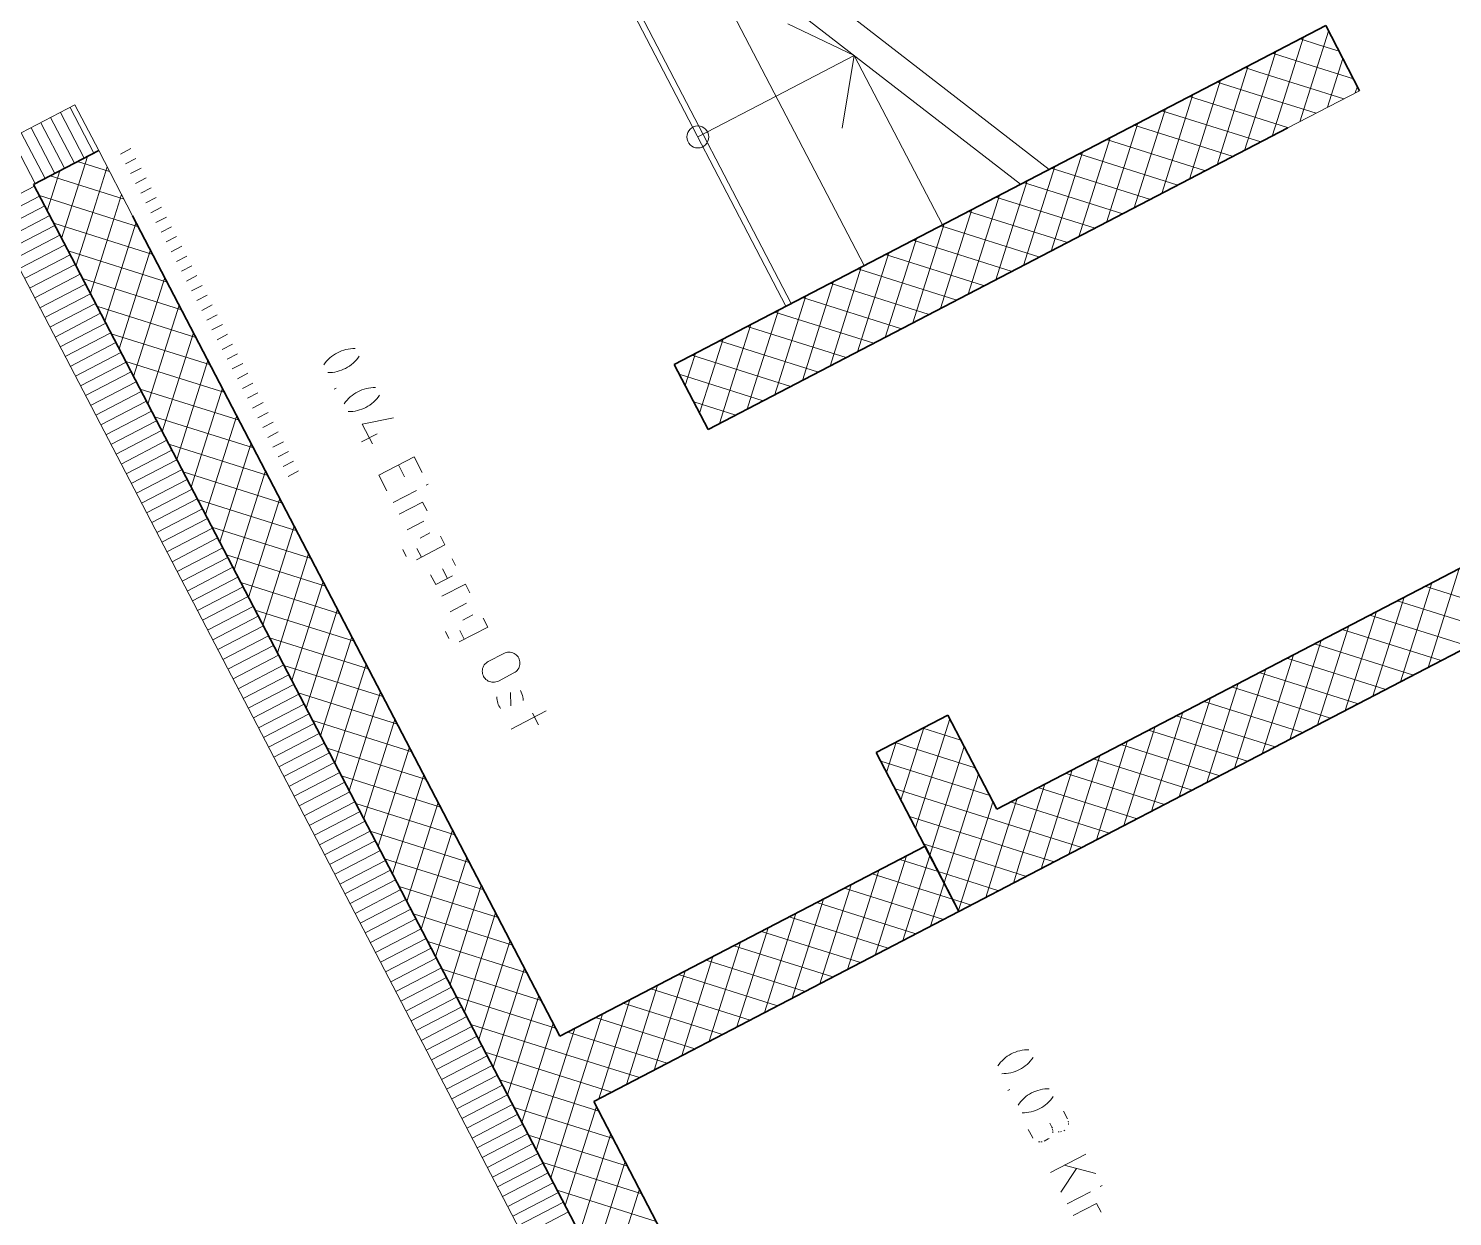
# Model space of a CAD drawing. Header units: metres. Extents: x 2740299.3 to 2740354.3, y 1267793.1 to 1267844.4.
# Drawn here: x 2740325.736 to 2740330.582, y 1267808.875 to 1267812.921 of the extents above; entities that cross this region are included whole.
import ezdxf

# ---------------------------------------------------------------- set-up
doc = ezdxf.new("R2010")
doc.units = ezdxf.units.M
doc.layers.add('grundriss', color=7, linetype='Continuous', true_color=0x000000)

msp = doc.modelspace()

# ---------------------------------------------------------------- linework, layer by layer
at = {"layer": 'grundriss', "color": 7, "linetype": 'Continuous', "lineweight": 13}
for p, q in [((2740328.0776, 1267813.3179), (2740329.2099, 1267812.4416)), ((2740327.9798, 1267813.267), (2740328.58, 1267812.1138)), ((2740327.9798, 1267813.267), (2740329.1122, 1267812.3908)), ((2740327.7137, 1267813.1285), (2740328.3138, 1267811.9753)), ((2740327.7315, 1267813.1378), (2740328.3316, 1267811.9846)), ((2740328.546, 1267812.8289), (2740328.3206, 1267812.9371)), ((2740328.2799, 1267812.6904), (2740328.546, 1267812.8289)), ((2740328.5053, 1267812.5823), (2740328.546, 1267812.8289)), ((2740328.8461, 1267812.2523), (2740328.546, 1267812.8289)), ((2740328.0138, 1267812.5519), (2740328.2799, 1267812.6904)), ((2740330.2663, 1267812.7095), (2740330.0223, 1267812.5826)), ((2740325.8938, 1267812.6608), (2740325.9746, 1267812.5055)), ((2740326.09, 1267812.2838), (2740325.9746, 1267812.5055)), ((2740328.3316, 1267811.9846), (2740329.1122, 1267812.3908)), ((2740328.8461, 1267812.2523), (2740329.1122, 1267812.3908)), ((2740328.3138, 1267811.9753), (2740328.8461, 1267812.2523))]:
    msp.add_line(p, q, dxfattribs=at)
at = {"layer": 'grundriss', "color": 7, "linetype": 'Continuous', "lineweight": 35}
for p, q in [((2740330.1509, 1267812.9313), (2740329.9069, 1267812.8044)), ((2740330.2663, 1267812.7095), (2740330.1509, 1267812.9313)), ((2740329.9069, 1267812.8044), (2740328.1771, 1267811.9042)), ((2740328.2925, 1267811.6824), (2740330.0223, 1267812.5826)), ((2740325.9746, 1267812.5055), (2740325.7528, 1267812.3901)), ((2740325.7528, 1267812.3901), (2740325.8682, 1267812.1684)), ((2740327.5442, 1267809.4893), (2740326.09, 1267812.2838)), ((2740325.8682, 1267812.1684), (2740329.5127, 1267805.1648)), ((2740327.9332, 1267811.7773), (2740328.1771, 1267811.9042)), ((2740327.9332, 1267811.7773), (2740328.0486, 1267811.5555)), ((2740328.2925, 1267811.6824), (2740328.0486, 1267811.5555)), ((2740330.7609, 1267811.1633), (2740329.0311, 1267810.2631)), ((2740329.1465, 1267810.0413), (2740330.8763, 1267810.9415)), ((2740328.621, 1267810.4555), (2740328.8649, 1267810.5825)), ((2740329.0311, 1267810.2631), (2740328.8649, 1267810.5825)), ((2740328.621, 1267810.4555), (2740328.9026, 1267809.9144)), ((2740328.7872, 1267810.1362), (2740327.5442, 1267809.4893)), ((2740328.9026, 1267809.9144), (2740328.7872, 1267810.1362)), ((2740328.9026, 1267809.9144), (2740329.1465, 1267810.0413)), ((2740327.6596, 1267809.2676), (2740328.9026, 1267809.9144)), ((2740329.7345, 1267805.2802), (2740327.6596, 1267809.2676))]:
    msp.add_line(p, q, dxfattribs=at)
at = {"layer": 'grundriss', "color": 18, "linetype": 'Continuous', "lineweight": 0, "true_color": 0x000000}
for p, q in [((2740329.9946, 1267812.6358), (2740330.0755, 1267812.8921)), ((2740330.0632, 1267812.6038), (2740330.1606, 1267812.9126)), ((2740330.0636, 1267812.8859), (2740330.1268, 1267812.8659)), ((2740329.9457, 1267812.7299), (2740329.9814, 1267812.8431)), ((2740329.9695, 1267812.8369), (2740330.1008, 1267812.7955)), ((2740330.1268, 1267812.8659), (2740330.1963, 1267812.844)), ((2740329.7809, 1267812.457), (2740329.8873, 1267812.7941)), ((2740329.8754, 1267812.7879), (2740329.9233, 1267812.7728)), ((2740329.9233, 1267812.7728), (2740330.0748, 1267812.725)), ((2740330.1008, 1267812.7955), (2740330.2453, 1267812.7499)), ((2740330.1573, 1267812.6528), (2740330.2096, 1267812.8185)), ((2740329.6868, 1267812.408), (2740329.7932, 1267812.7452)), ((2740329.7813, 1267812.739), (2740329.9723, 1267812.6787)), ((2740329.875, 1267812.5059), (2740329.9457, 1267812.7299)), ((2740330.0748, 1267812.725), (2740330.2126, 1267812.6816)), ((2740330.2514, 1267812.7018), (2740330.2585, 1267812.7245)), ((2740329.5927, 1267812.359), (2740329.6991, 1267812.6962)), ((2740329.6872, 1267812.69), (2740330.0213, 1267812.5846)), ((2740329.9723, 1267812.6787), (2740330.0489, 1267812.6546)), ((2740325.8442, 1267812.6349), (2740325.925, 1267812.4797)), ((2740325.8774, 1267812.6522), (2740325.9582, 1267812.497)), ((2740329.4987, 1267812.3101), (2740329.605, 1267812.6472)), ((2740329.5931, 1267812.6411), (2740329.9303, 1267812.5347)), ((2740329.9691, 1267812.5549), (2740329.9946, 1267812.6358)), ((2740330.0489, 1267812.6546), (2740330.1185, 1267812.6326)), ((2740325.7444, 1267812.583), (2740325.8252, 1267812.4278)), ((2740325.7776, 1267812.6003), (2740325.8584, 1267812.4451)), ((2740325.8109, 1267812.6176), (2740325.8917, 1267812.4624)), ((2740329.4046, 1267812.2611), (2740329.5109, 1267812.5983)), ((2740329.499, 1267812.5921), (2740329.8362, 1267812.4857)), ((2740325.6778, 1267812.5484), (2740325.7586, 1267812.3931)), ((2740325.7111, 1267812.5657), (2740325.7919, 1267812.4105)), ((2740329.3105, 1267812.2121), (2740329.4168, 1267812.5493)), ((2740329.405, 1267812.5431), (2740329.7421, 1267812.4368)), ((2740325.8924, 1267812.3461), (2740325.9365, 1267812.4857)), ((2740329.2164, 1267812.1632), (2740329.3228, 1267812.5004)), ((2740329.3109, 1267812.4942), (2740329.648, 1267812.3878)), ((2740325.8209, 1267812.3687), (2740325.8424, 1267812.4367)), ((2740325.9029, 1267812.4682), (2740326.0119, 1267812.4339)), ((2740325.9639, 1267812.3235), (2740326.0037, 1267812.4496)), ((2740329.1223, 1267812.1142), (2740329.2287, 1267812.4514)), ((2740329.2168, 1267812.4452), (2740329.554, 1267812.3388)), ((2740325.8089, 1267812.4193), (2740326.0609, 1267812.3398)), ((2740329.0282, 1267812.0653), (2740329.1346, 1267812.4024)), ((2740329.1227, 1267812.3963), (2740329.4599, 1267812.2899)), ((2740325.6009, 1267812.303), (2740325.7561, 1267812.3838)), ((2740325.6182, 1267812.2697), (2740325.7735, 1267812.3505)), ((2740325.7726, 1267812.3521), (2740326.0519, 1267812.264)), ((2740325.7994, 1267812.3006), (2740325.8209, 1267812.3687)), ((2740325.8484, 1267812.2065), (2740325.8924, 1267812.3461)), ((2740326.0355, 1267812.301), (2740326.0527, 1267812.3555)), ((2740328.9341, 1267812.0163), (2740329.0405, 1267812.3535)), ((2740329.0286, 1267812.3473), (2740329.3658, 1267812.2409)), ((2740325.6355, 1267812.2364), (2740325.7908, 1267812.3172)), ((2740325.9242, 1267812.1975), (2740325.9639, 1267812.3235)), ((2740326.0183, 1267812.2464), (2740326.0355, 1267812.301)), ((2740328.84, 1267811.9673), (2740328.9464, 1267812.3045)), ((2740328.9345, 1267812.2983), (2740329.2717, 1267812.192)), ((2740325.6528, 1267812.2032), (2740325.8081, 1267812.284)), ((2740325.6702, 1267812.1699), (2740325.8254, 1267812.2507)), ((2740325.8216, 1267812.258), (2740325.9579, 1267812.215)), ((2740325.9463, 1267812.0183), (2740326.0183, 1267812.2464)), ((2740325.9953, 1267811.9242), (2740326.1016, 1267812.2614)), ((2740326.0519, 1267812.264), (2740326.1098, 1267812.2457)), ((2740328.7459, 1267811.9184), (2740328.8523, 1267812.2556)), ((2740328.8404, 1267812.2494), (2740329.1776, 1267812.143)), ((2740325.6875, 1267812.1366), (2740325.8427, 1267812.2174)), ((2740325.8973, 1267812.1124), (2740325.9242, 1267812.1975)), ((2740325.9579, 1267812.215), (2740326.1588, 1267812.1516)), ((2740328.6519, 1267811.8694), (2740328.7582, 1267812.2066)), ((2740328.7463, 1267812.2004), (2740329.0835, 1267812.094)), ((2740325.7048, 1267812.1034), (2740325.86, 1267812.1842)), ((2740325.7221, 1267812.0701), (2740325.8773, 1267812.1509)), ((2740325.8706, 1267812.1639), (2740326.2077, 1267812.0575)), ((2740326.0442, 1267811.8301), (2740326.1506, 1267812.1673)), ((2740328.5578, 1267811.8205), (2740328.6641, 1267812.1576)), ((2740328.6522, 1267812.1514), (2740328.9894, 1267812.0451)), ((2740325.7394, 1267812.0368), (2740325.8946, 1267812.1176)), ((2740328.4637, 1267811.7715), (2740328.57, 1267812.1087)), ((2740328.5582, 1267812.1025), (2740328.8953, 1267811.9961)), ((2740325.7567, 1267812.0036), (2740325.9119, 1267812.0844)), ((2740325.774, 1267811.9703), (2740325.9293, 1267812.0511)), ((2740325.9195, 1267812.0698), (2740326.2567, 1267811.9634)), ((2740326.0932, 1267811.7361), (2740326.1996, 1267812.0732)), ((2740328.3696, 1267811.7225), (2740328.4759, 1267812.0597)), ((2740328.4641, 1267812.0535), (2740328.8012, 1267811.9472)), ((2740325.7913, 1267811.937), (2740325.9466, 1267812.0178)), ((2740328.2837, 1267811.6995), (2740328.3819, 1267812.0107)), ((2740328.37, 1267812.0046), (2740328.7072, 1267811.8982)), ((2740325.8086, 1267811.9038), (2740325.9639, 1267811.9846)), ((2740325.8259, 1267811.8705), (2740325.9812, 1267811.9513)), ((2740325.9685, 1267811.9757), (2740326.3057, 1267811.8693)), ((2740326.1422, 1267811.642), (2740326.2485, 1267811.9791)), ((2740328.2347, 1267811.7936), (2740328.2878, 1267811.9618)), ((2740328.2759, 1267811.9556), (2740328.6131, 1267811.8492)), ((2740325.8433, 1267811.8373), (2740325.9985, 1267811.918)), ((2740328.1818, 1267811.9066), (2740328.519, 1267811.8003)), ((2740328.1857, 1267811.8877), (2740328.1937, 1267811.9128)), ((2740325.8606, 1267811.804), (2740326.0158, 1267811.8848)), ((2740325.8779, 1267811.7707), (2740326.0331, 1267811.8515)), ((2740326.0174, 1267811.8816), (2740326.3546, 1267811.7753)), ((2740326.1911, 1267811.5479), (2740326.2975, 1267811.8851)), ((2740328.0616, 1267811.7434), (2740328.0996, 1267811.8639)), ((2740328.0877, 1267811.8577), (2740328.2237, 1267811.8148)), ((2740328.1342, 1267811.7242), (2740328.1857, 1267811.8877)), ((2740325.8952, 1267811.7375), (2740326.0504, 1267811.8182)), ((2740327.989, 1267811.7625), (2740328.0055, 1267811.8149)), ((2740327.9936, 1267811.8087), (2740328.2726, 1267811.7207)), ((2740328.2237, 1267811.8148), (2740328.4249, 1267811.7513)), ((2740325.9125, 1267811.7042), (2740326.0677, 1267811.785)), ((2740326.0664, 1267811.7875), (2740326.4036, 1267811.6812)), ((2740326.2401, 1267811.4538), (2740326.3464, 1267811.791)), ((2740327.9708, 1267811.7049), (2740327.989, 1267811.7625)), ((2740328.2068, 1267811.7051), (2740328.2347, 1267811.7936)), ((2740325.9298, 1267811.6709), (2740326.0851, 1267811.7517)), ((2740325.9471, 1267811.6377), (2740326.1024, 1267811.7184)), ((2740327.9507, 1267811.7436), (2740328.2367, 1267811.6534)), ((2740328.0198, 1267811.6109), (2740328.0616, 1267811.7434)), ((2740328.0873, 1267811.5756), (2740328.1342, 1267811.7242)), ((2740328.2726, 1267811.7207), (2740328.3308, 1267811.7023)), ((2740325.9644, 1267811.6044), (2740326.1197, 1267811.6852)), ((2740326.1154, 1267811.6934), (2740326.4525, 1267811.5871)), ((2740326.289, 1267811.3597), (2740326.3954, 1267811.6969)), ((2740328.1814, 1267811.6246), (2740328.2068, 1267811.7051)), ((2740328.2755, 1267811.6736), (2740328.2794, 1267811.6859)), ((2740328.2794, 1267811.6859), (2740328.2837, 1267811.6995)), ((2740325.9817, 1267811.5711), (2740326.137, 1267811.6519)), ((2740325.9991, 1267811.5379), (2740326.1543, 1267811.6186)), ((2740327.9997, 1267811.6495), (2740328.1426, 1267811.6044)), ((2740326.0164, 1267811.5046), (2740326.1716, 1267811.5854)), ((2740326.1643, 1267811.5993), (2740326.5015, 1267811.493)), ((2740326.338, 1267811.2656), (2740326.4444, 1267811.6028)), ((2740326.0337, 1267811.4713), (2740326.1889, 1267811.5521)), ((2740326.051, 1267811.4381), (2740326.2062, 1267811.5188)), ((2740326.0683, 1267811.4048), (2740326.2235, 1267811.4856)), ((2740326.2133, 1267811.5053), (2740326.5505, 1267811.3989)), ((2740326.387, 1267811.1715), (2740326.4933, 1267811.5087)), ((2740326.0856, 1267811.3715), (2740326.2408, 1267811.4523)), ((2740326.1029, 1267811.3383), (2740326.2582, 1267811.4191)), ((2740326.1202, 1267811.305), (2740326.2755, 1267811.3858)), ((2740326.2623, 1267811.4112), (2740326.5994, 1267811.3048)), ((2740326.4359, 1267811.0774), (2740326.5423, 1267811.4146)), ((2740326.1375, 1267811.2717), (2740326.2928, 1267811.3525)), ((2740326.1549, 1267811.2385), (2740326.3101, 1267811.3193)), ((2740326.4849, 1267810.9833), (2740326.5913, 1267811.3205)), ((2740326.1722, 1267811.2052), (2740326.3274, 1267811.286)), ((2740326.3112, 1267811.3171), (2740326.6484, 1267811.2107)), ((2740326.1895, 1267811.1719), (2740326.3447, 1267811.2527)), ((2740326.3602, 1267811.223), (2740326.6974, 1267811.1166)), ((2740326.5338, 1267810.8893), (2740326.6402, 1267811.2264)), ((2740326.2068, 1267811.1387), (2740326.362, 1267811.2195)), ((2740326.2241, 1267811.1054), (2740326.3793, 1267811.1862)), ((2740326.2414, 1267811.0721), (2740326.3966, 1267811.1529)), ((2740326.4091, 1267811.1289), (2740326.7463, 1267811.0225)), ((2740326.5828, 1267810.7952), (2740326.6892, 1267811.1323)), ((2740326.2587, 1267811.0389), (2740326.414, 1267811.1197)), ((2740326.276, 1267811.0056), (2740326.4313, 1267811.0864)), ((2740330.4992, 1267810.7453), (2740330.6056, 1267811.0824)), ((2740326.2933, 1267810.9723), (2740326.4486, 1267811.0531)), ((2740326.4581, 1267811.0348), (2740326.7953, 1267810.9284)), ((2740326.6318, 1267810.7011), (2740326.7381, 1267811.0383)), ((2740330.4051, 1267810.6963), (2740330.5115, 1267811.0335)), ((2740326.3106, 1267810.9391), (2740326.4659, 1267811.0199)), ((2740326.328, 1267810.9058), (2740326.4832, 1267810.9866)), ((2740330.3111, 1267810.6473), (2740330.4174, 1267810.9845)), ((2740330.4887, 1267811.0216), (2740330.8259, 1267810.9152)), ((2740326.3453, 1267810.8726), (2740326.5005, 1267810.9533)), ((2740326.5071, 1267810.9407), (2740326.8442, 1267810.8344)), ((2740326.6807, 1267810.607), (2740326.7871, 1267810.9442)), ((2740330.217, 1267810.5984), (2740330.3233, 1267810.9355)), ((2740330.3946, 1267810.9726), (2740330.7318, 1267810.8663)), ((2740326.3626, 1267810.8393), (2740326.5178, 1267810.9201)), ((2740326.3799, 1267810.806), (2740326.5351, 1267810.8868)), ((2740330.1229, 1267810.5494), (2740330.2292, 1267810.8866)), ((2740330.3005, 1267810.9237), (2740330.6377, 1267810.8173)), ((2740326.3972, 1267810.7728), (2740326.5524, 1267810.8535)), ((2740326.556, 1267810.8466), (2740326.8932, 1267810.7403)), ((2740326.7297, 1267810.5129), (2740326.8361, 1267810.8501)), ((2740330.0288, 1267810.5004), (2740330.1352, 1267810.8376)), ((2740330.2064, 1267810.8747), (2740330.5436, 1267810.7684)), ((2740326.4145, 1267810.7395), (2740326.5697, 1267810.8203)), ((2740326.4318, 1267810.7062), (2740326.5871, 1267810.787)), ((2740329.9347, 1267810.4515), (2740330.0411, 1267810.7887)), ((2740330.1124, 1267810.8258), (2740330.4495, 1267810.7194)), ((2740326.4491, 1267810.673), (2740326.6044, 1267810.7537)), ((2740326.605, 1267810.7525), (2740326.9422, 1267810.6462)), ((2740326.7787, 1267810.4188), (2740326.885, 1267810.756)), ((2740329.8406, 1267810.4025), (2740329.947, 1267810.7397)), ((2740330.0183, 1267810.7768), (2740330.3554, 1267810.6704)), ((2740326.4664, 1267810.6397), (2740326.6217, 1267810.7205)), ((2740329.7465, 1267810.3536), (2740329.8529, 1267810.6907)), ((2740329.9242, 1267810.7278), (2740330.2613, 1267810.6215)), ((2740326.4838, 1267810.6064), (2740326.639, 1267810.6872)), ((2740326.5011, 1267810.5732), (2740326.6563, 1267810.6539)), ((2740326.654, 1267810.6585), (2740326.9911, 1267810.5521)), ((2740326.8276, 1267810.3247), (2740326.934, 1267810.6619)), ((2740329.6524, 1267810.3046), (2740329.7588, 1267810.6418)), ((2740329.8301, 1267810.6789), (2740330.1673, 1267810.5725)), ((2740326.5184, 1267810.5399), (2740326.6736, 1267810.6207)), ((2740329.5583, 1267810.2556), (2740329.6647, 1267810.5928)), ((2740329.736, 1267810.6299), (2740330.0732, 1267810.5235)), ((2740326.5357, 1267810.5066), (2740326.6909, 1267810.5874)), ((2740326.553, 1267810.4734), (2740326.7082, 1267810.5541)), ((2740326.7029, 1267810.5644), (2740327.0401, 1267810.458)), ((2740326.8766, 1267810.2306), (2740326.9829, 1267810.5678)), ((2740328.7542, 1267810.1995), (2740328.8712, 1267810.5704)), ((2740329.4643, 1267810.2067), (2740329.5706, 1267810.5439)), ((2740329.6419, 1267810.5809), (2740329.9791, 1267810.4746)), ((2740326.5703, 1267810.4401), (2740326.7255, 1267810.5209)), ((2740328.7052, 1267810.2936), (2740328.7829, 1267810.5398)), ((2740328.78, 1267810.5383), (2740328.9091, 1267810.4975)), ((2740329.3702, 1267810.1577), (2740329.4765, 1267810.4949)), ((2740329.5478, 1267810.532), (2740329.885, 1267810.4256)), ((2740326.5876, 1267810.4068), (2740326.7429, 1267810.4876)), ((2740326.6049, 1267810.3736), (2740326.7602, 1267810.4544)), ((2740326.7519, 1267810.4703), (2740327.089, 1267810.3639)), ((2740326.9255, 1267810.1365), (2740327.0319, 1267810.4737)), ((2740328.6563, 1267810.3877), (2740328.6888, 1267810.4908)), ((2740328.6859, 1267810.4893), (2740328.9581, 1267810.4034)), ((2740328.8179, 1267810.1522), (2740328.9202, 1267810.4763)), ((2740329.2761, 1267810.1088), (2740329.3824, 1267810.4459)), ((2740329.4537, 1267810.483), (2740329.7909, 1267810.3767)), ((2740326.6222, 1267810.3403), (2740326.7775, 1267810.4211)), ((2740328.6362, 1267810.4264), (2740329.0071, 1267810.3094)), ((2740329.3596, 1267810.4341), (2740329.6968, 1267810.3277)), ((2740326.6395, 1267810.307), (2740326.7948, 1267810.3878)), ((2740326.6569, 1267810.2738), (2740326.8121, 1267810.3546)), ((2740326.8008, 1267810.3762), (2740327.138, 1267810.2698)), ((2740326.9745, 1267810.0425), (2740327.0809, 1267810.3796)), ((2740328.912, 1267810.2011), (2740328.9691, 1267810.3822)), ((2740329.182, 1267810.0598), (2740329.2884, 1267810.397)), ((2740329.2656, 1267810.3851), (2740329.6027, 1267810.2787)), ((2740326.6742, 1267810.2405), (2740326.8294, 1267810.3213)), ((2740328.6851, 1267810.3323), (2740328.9833, 1267810.2382)), ((2740329.116, 1267810.1), (2740329.1943, 1267810.348)), ((2740329.1715, 1267810.3361), (2740329.5086, 1267810.2298)), ((2740326.6915, 1267810.2072), (2740326.8467, 1267810.288)), ((2740326.7088, 1267810.174), (2740326.864, 1267810.2548)), ((2740326.8498, 1267810.2821), (2740327.187, 1267810.1757)), ((2740327.0235, 1267809.9484), (2740327.1298, 1267810.2855)), ((2740329.0061, 1267810.2501), (2740329.0181, 1267810.2881)), ((2740329.0671, 1267810.1941), (2740329.1002, 1267810.299)), ((2740329.0774, 1267810.2872), (2740329.4145, 1267810.1808)), ((2740326.7261, 1267810.1407), (2740326.8813, 1267810.2215)), ((2740328.7341, 1267810.2382), (2740328.8892, 1267810.1893)), ((2740328.9011, 1267809.9172), (2740329.0061, 1267810.2501)), ((2740328.9833, 1267810.2382), (2740329.0179, 1267810.2273)), ((2740329.0179, 1267810.2273), (2740329.056, 1267810.2153)), ((2740329.056, 1267810.2153), (2740329.3205, 1267810.1318)), ((2740326.7434, 1267810.1074), (2740326.8986, 1267810.1882)), ((2740326.8988, 1267810.188), (2740327.2359, 1267810.0816)), ((2740327.0724, 1267809.8543), (2740327.1788, 1267810.1915)), ((2740328.8521, 1267810.0113), (2740328.912, 1267810.2011)), ((2740328.8892, 1267810.1893), (2740328.9919, 1267810.1568)), ((2740328.9919, 1267810.1568), (2740329.105, 1267810.1212)), ((2740328.9938, 1267809.9619), (2740329.0671, 1267810.1941)), ((2740326.7607, 1267810.0742), (2740326.916, 1267810.155)), ((2740326.778, 1267810.0409), (2740326.9333, 1267810.1217)), ((2740328.783, 1267810.1441), (2740328.7951, 1267810.1403)), ((2740328.7951, 1267810.1403), (2740328.966, 1267810.0864)), ((2740328.8032, 1267810.1054), (2740328.8179, 1267810.1522)), ((2740329.105, 1267810.1212), (2740329.2264, 1267810.0829)), ((2740326.7953, 1267810.0076), (2740326.9506, 1267810.0884)), ((2740326.9477, 1267810.0939), (2740327.2849, 1267809.9876)), ((2740327.1214, 1267809.7602), (2740327.2278, 1267810.0974)), ((2740328.6175, 1267809.766), (2740328.7238, 1267810.1032)), ((2740328.701, 1267810.0913), (2740328.832, 1267810.05)), ((2740328.7115, 1267809.815), (2740328.8032, 1267810.1054)), ((2740328.966, 1267810.0864), (2740329.1323, 1267810.0339)), ((2740329.0879, 1267810.0108), (2740329.116, 1267810.1)), ((2740326.8127, 1267809.9744), (2740326.9679, 1267810.0552)), ((2740326.83, 1267809.9411), (2740326.9852, 1267810.0219)), ((2740328.5234, 1267809.7171), (2740328.6297, 1267810.0542)), ((2740328.6069, 1267810.0424), (2740328.881, 1267809.9559)), ((2740328.8056, 1267809.8639), (2740328.8521, 1267810.0113)), ((2740328.832, 1267810.05), (2740328.94, 1267810.0159)), ((2740328.94, 1267810.0159), (2740329.0382, 1267809.985)), ((2740326.8473, 1267809.9079), (2740327.0025, 1267809.9886)), ((2740326.9967, 1267809.9998), (2740327.3339, 1267809.8935)), ((2740327.1704, 1267809.6661), (2740327.2767, 1267810.0033)), ((2740328.4293, 1267809.6681), (2740328.5356, 1267810.0053)), ((2740328.5128, 1267809.9934), (2740328.85, 1267809.887)), ((2740326.8646, 1267809.8746), (2740327.0198, 1267809.9554)), ((2740326.8819, 1267809.8413), (2740327.0371, 1267809.9221)), ((2740328.3352, 1267809.6191), (2740328.4416, 1267809.9563)), ((2740328.4187, 1267809.9444), (2740328.7559, 1267809.8381)), ((2740328.881, 1267809.9559), (2740328.914, 1267809.9455)), ((2740328.8997, 1267809.9129), (2740328.9011, 1267809.9172)), ((2740328.914, 1267809.9455), (2740328.9441, 1267809.936)), ((2740326.8992, 1267809.8081), (2740327.0544, 1267809.8888)), ((2740327.0456, 1267809.9057), (2740327.3828, 1267809.7994)), ((2740327.2193, 1267809.572), (2740327.3257, 1267809.9092)), ((2740328.2411, 1267809.5702), (2740328.3475, 1267809.9073)), ((2740328.3247, 1267809.8955), (2740328.6618, 1267809.7891)), ((2740326.9165, 1267809.7748), (2740327.0718, 1267809.8556)), ((2740326.9338, 1267809.7415), (2740327.0891, 1267809.8223)), ((2740328.147, 1267809.5212), (2740328.2534, 1267809.8584)), ((2740328.2306, 1267809.8465), (2740328.5677, 1267809.7402)), ((2740326.9511, 1267809.7083), (2740327.1064, 1267809.789)), ((2740327.0946, 1267809.8117), (2740327.4318, 1267809.7053)), ((2740327.2683, 1267809.4779), (2740327.3746, 1267809.8151)), ((2740328.0529, 1267809.4723), (2740328.1593, 1267809.8094)), ((2740328.1365, 1267809.7976), (2740328.4737, 1267809.6912)), ((2740326.9684, 1267809.675), (2740327.1237, 1267809.7558)), ((2740326.9858, 1267809.6417), (2740327.141, 1267809.7225)), ((2740327.3172, 1267809.3838), (2740327.4236, 1267809.721)), ((2740327.9588, 1267809.4233), (2740328.0652, 1267809.7605)), ((2740328.0424, 1267809.7486), (2740328.3796, 1267809.6422)), ((2740327.0031, 1267809.6085), (2740327.1583, 1267809.6892)), ((2740327.1436, 1267809.7176), (2740327.4807, 1267809.6112)), ((2740327.8647, 1267809.3743), (2740327.9711, 1267809.7115)), ((2740327.9483, 1267809.6996), (2740328.2855, 1267809.5933)), ((2740327.0204, 1267809.5752), (2740327.1756, 1267809.656)), ((2740327.0377, 1267809.5419), (2740327.1929, 1267809.6227)), ((2740327.1925, 1267809.6235), (2740327.5297, 1267809.5171)), ((2740327.3662, 1267809.2897), (2740327.4726, 1267809.6269)), ((2740327.7707, 1267809.3254), (2740327.877, 1267809.6625)), ((2740327.8542, 1267809.6507), (2740328.1914, 1267809.5443)), ((2740327.055, 1267809.5087), (2740327.2102, 1267809.5894)), ((2740327.6766, 1267809.2764), (2740327.7829, 1267809.6136)), ((2740327.7601, 1267809.6017), (2740328.0973, 1267809.4953)), ((2740327.0723, 1267809.4754), (2740327.2276, 1267809.5562)), ((2740327.2415, 1267809.5294), (2740327.5787, 1267809.423)), ((2740327.4152, 1267809.1957), (2740327.5215, 1267809.5328)), ((2740327.6195, 1267809.3447), (2740327.6888, 1267809.5646)), ((2740327.666, 1267809.5527), (2740328.0032, 1267809.4464)), ((2740327.0896, 1267809.4421), (2740327.2449, 1267809.5229)), ((2740327.1069, 1267809.4089), (2740327.2622, 1267809.4897)), ((2740327.5705, 1267809.4387), (2740327.5948, 1267809.5157)), ((2740327.5719, 1267809.5038), (2740327.9091, 1267809.3974)), ((2740327.1242, 1267809.3756), (2740327.2795, 1267809.4564)), ((2740327.2905, 1267809.4353), (2740327.6276, 1267809.3289)), ((2740327.4641, 1267809.1016), (2740327.5705, 1267809.4387)), ((2740327.1416, 1267809.3423), (2740327.2968, 1267809.4231)), ((2740327.1589, 1267809.3091), (2740327.3141, 1267809.3899)), ((2740327.5787, 1267809.423), (2740327.815, 1267809.3485)), ((2740327.1762, 1267809.2758), (2740327.3314, 1267809.3566)), ((2740327.3394, 1267809.3412), (2740327.6766, 1267809.2348)), ((2740327.5131, 1267809.0075), (2740327.6195, 1267809.3447)), ((2740327.1935, 1267809.2425), (2740327.3487, 1267809.3233)), ((2740327.2108, 1267809.2093), (2740327.366, 1267809.2901)), ((2740327.6276, 1267809.3289), (2740327.7209, 1267809.2995)), ((2740327.2281, 1267809.176), (2740327.3833, 1267809.2568)), ((2740327.3884, 1267809.2471), (2740327.7256, 1267809.1408)), ((2740327.562, 1267808.9134), (2740327.6684, 1267809.2506)), ((2740327.2454, 1267809.1427), (2740327.4007, 1267809.2235)), ((2740327.2627, 1267809.1095), (2740327.418, 1267809.1903)), ((2740327.28, 1267809.0762), (2740327.4353, 1267809.157)), ((2740327.4373, 1267809.153), (2740327.7745, 1267809.0467)), ((2740327.611, 1267808.8193), (2740327.7174, 1267809.1565)), ((2740327.2974, 1267809.0429), (2740327.4526, 1267809.1237)), ((2740327.3147, 1267809.0097), (2740327.4699, 1267809.0905)), ((2740327.332, 1267808.9764), (2740327.4872, 1267809.0572)), ((2740327.4863, 1267809.0589), (2740327.8235, 1267808.9526)), ((2740327.66, 1267808.7252), (2740327.7663, 1267809.0624)), ((2740327.3493, 1267808.9432), (2740327.5045, 1267809.0239)), ((2740327.3666, 1267808.9099), (2740327.5218, 1267808.9907)), ((2740327.3839, 1267808.8766), (2740327.5391, 1267808.9574)), ((2740327.5353, 1267808.9649), (2740327.8724, 1267808.8585)), ((2740327.7089, 1267808.6311), (2740327.8153, 1267808.9683)), ((2740327.4012, 1267808.8434), (2740327.5565, 1267808.9241)), ((2740327.4185, 1267808.8101), (2740327.5738, 1267808.8909))]:
    msp.add_line(p, q, dxfattribs=at)
at = {"layer": 'grundriss', "color": 7, "linetype": 'Continuous', "lineweight": 18}
for p, q in [((2740325.8938, 1267812.6608), (2740325.5168, 1267812.4646)), ((2740325.5976, 1267812.3093), (2740329.3575, 1267805.0841))]:
    msp.add_line(p, q, dxfattribs=at)
at = {"layer": 'grundriss', "color": 7, "linetype": 'Continuous', "lineweight": 0, "true_color": 0xffffff}
for p, q in [((2740326.0485, 1267812.4936), (2740326.0839, 1267812.5121)), ((2740326.0658, 1267812.4603), (2740326.1012, 1267812.4788)), ((2740326.0831, 1267812.4271), (2740326.1186, 1267812.4455)), ((2740326.1004, 1267812.3938), (2740326.1359, 1267812.4123)), ((2740326.1177, 1267812.3605), (2740326.1532, 1267812.379)), ((2740326.135, 1267812.3273), (2740326.1705, 1267812.3457)), ((2740326.1523, 1267812.294), (2740326.1878, 1267812.3125)), ((2740326.1696, 1267812.2607), (2740326.2051, 1267812.2792)), ((2740326.1869, 1267812.2275), (2740326.2224, 1267812.2459)), ((2740326.2043, 1267812.1942), (2740326.2397, 1267812.2127)), ((2740326.2216, 1267812.1609), (2740326.257, 1267812.1794)), ((2740326.2389, 1267812.1277), (2740326.2744, 1267812.1461)), ((2740326.2562, 1267812.0944), (2740326.2917, 1267812.1129)), ((2740326.2735, 1267812.0611), (2740326.309, 1267812.0796)), ((2740326.2908, 1267812.0279), (2740326.3263, 1267812.0463)), ((2740326.3081, 1267811.9946), (2740326.3436, 1267812.0131)), ((2740326.3254, 1267811.9613), (2740326.3609, 1267811.9798)), ((2740326.3427, 1267811.9281), (2740326.3782, 1267811.9465)), ((2740326.36, 1267811.8948), (2740326.3955, 1267811.9133)), ((2740326.3774, 1267811.8615), (2740326.4128, 1267811.88)), ((2740326.3947, 1267811.8283), (2740326.4302, 1267811.8467)), ((2740326.412, 1267811.795), (2740326.4475, 1267811.8135)), ((2740326.4293, 1267811.7617), (2740326.4648, 1267811.7802)), ((2740326.4466, 1267811.7285), (2740326.4821, 1267811.7469)), ((2740326.4639, 1267811.6952), (2740326.4994, 1267811.7137)), ((2740326.4812, 1267811.6619), (2740326.5167, 1267811.6804)), ((2740326.4985, 1267811.6287), (2740326.534, 1267811.6471)), ((2740326.5158, 1267811.5954), (2740326.5513, 1267811.6139)), ((2740326.5332, 1267811.5622), (2740326.5686, 1267811.5806)), ((2740326.5505, 1267811.5289), (2740326.5859, 1267811.5474)), ((2740326.5678, 1267811.4956), (2740326.6033, 1267811.5141)), ((2740326.5851, 1267811.4624), (2740326.6206, 1267811.4808)), ((2740326.6024, 1267811.4291), (2740326.6379, 1267811.4476)), ((2740326.6197, 1267811.3958), (2740326.6552, 1267811.4143))]:
    msp.add_line(p, q, dxfattribs=at)
at = {"layer": 'grundriss', "color": 7, "lineweight": 0}
for p, q in [((2740326.7614, 1267811.7995), (2740326.7674, 1267811.8045)), ((2740326.7674, 1267811.8045), (2740326.7736, 1267811.8092)), ((2740326.7736, 1267811.8092), (2740326.7804, 1267811.8132)), ((2740326.7804, 1267811.8132), (2740326.7871, 1267811.8172)), ((2740326.7871, 1267811.8172), (2740326.7941, 1267811.8204)), ((2740326.7941, 1267811.8204), (2740326.8013, 1267811.8234)), ((2740326.8013, 1267811.8234), (2740326.8088, 1267811.8259)), ((2740326.8088, 1267811.8259), (2740326.8163, 1267811.8279)), ((2740326.8163, 1267811.8279), (2740326.824, 1267811.8297)), ((2740326.824, 1267811.8297), (2740326.8318, 1267811.8307)), ((2740326.8318, 1267811.8307), (2740326.8395, 1267811.8312)), ((2740326.8395, 1267811.8312), (2740326.8472, 1267811.8314)), ((2740326.8612, 1267811.805), (2740326.8567, 1267811.7987)), ((2740326.741, 1267811.776), (2740326.7455, 1267811.7823)), ((2740326.7455, 1267811.7823), (2740326.7504, 1267811.7885)), ((2740326.7504, 1267811.7885), (2740326.7557, 1267811.794)), ((2740326.7557, 1267811.794), (2740326.7614, 1267811.7995)), ((2740326.7934, 1267811.7551), (2740326.7859, 1267811.7531)), ((2740326.8008, 1267811.7576), (2740326.7934, 1267811.7551)), ((2740326.8081, 1267811.7606), (2740326.8008, 1267811.7576)), ((2740326.8151, 1267811.7638), (2740326.8081, 1267811.7606)), ((2740326.8218, 1267811.7678), (2740326.8151, 1267811.7638)), ((2740326.8285, 1267811.7718), (2740326.8218, 1267811.7678)), ((2740326.8348, 1267811.7765), (2740326.8285, 1267811.7718)), ((2740326.8408, 1267811.7815), (2740326.8348, 1267811.7765)), ((2740326.8465, 1267811.787), (2740326.8408, 1267811.7815)), ((2740326.8517, 1267811.7925), (2740326.8465, 1267811.787)), ((2740326.8567, 1267811.7987), (2740326.8517, 1267811.7925)), ((2740326.7627, 1267811.7498), (2740326.7549, 1267811.7496)), ((2740326.7704, 1267811.7503), (2740326.7627, 1267811.7498)), ((2740326.7781, 1267811.7513), (2740326.7704, 1267811.7503)), ((2740326.7859, 1267811.7531), (2740326.7781, 1267811.7513)), ((2740326.7759, 1267811.693), (2740326.7826, 1267811.6962)), ((2740326.8198, 1267811.6555), (2740326.825, 1267811.661)), ((2740326.825, 1267811.661), (2740326.8308, 1267811.6665)), ((2740326.8308, 1267811.6665), (2740326.8368, 1267811.6715)), ((2740326.8368, 1267811.6715), (2740326.843, 1267811.6762)), ((2740326.843, 1267811.6762), (2740326.8497, 1267811.6802)), ((2740326.8497, 1267811.6802), (2740326.8565, 1267811.6842)), ((2740326.8565, 1267811.6842), (2740326.8635, 1267811.6875)), ((2740326.8635, 1267811.6875), (2740326.8707, 1267811.6905)), ((2740326.8707, 1267811.6905), (2740326.8782, 1267811.693)), ((2740326.8782, 1267811.693), (2740326.8857, 1267811.695)), ((2740326.8857, 1267811.695), (2740326.8934, 1267811.6967)), ((2740326.8934, 1267811.6967), (2740326.9011, 1267811.6977)), ((2740326.9011, 1267811.6977), (2740326.9089, 1267811.6982)), ((2740326.9089, 1267811.6982), (2740326.9166, 1267811.6984)), ((2740326.9208, 1267811.6595), (2740326.9156, 1267811.654)), ((2740326.9258, 1267811.6658), (2740326.9208, 1267811.6595)), ((2740326.9303, 1267811.672), (2740326.9258, 1267811.6658)), ((2740326.8103, 1267811.6431), (2740326.8148, 1267811.6493)), ((2740326.8148, 1267811.6493), (2740326.8198, 1267811.6555)), ((2740326.8318, 1267811.6169), (2740326.824, 1267811.6166)), ((2740326.8395, 1267811.6174), (2740326.8318, 1267811.6169)), ((2740326.8472, 1267811.6184), (2740326.8395, 1267811.6174)), ((2740326.855, 1267811.6201), (2740326.8472, 1267811.6184)), ((2740326.8625, 1267811.6221), (2740326.855, 1267811.6201)), ((2740326.8699, 1267811.6246), (2740326.8625, 1267811.6221)), ((2740326.8772, 1267811.6276), (2740326.8699, 1267811.6246)), ((2740326.8842, 1267811.6308), (2740326.8772, 1267811.6276)), ((2740326.8909, 1267811.6348), (2740326.8842, 1267811.6308)), ((2740326.8976, 1267811.6388), (2740326.8909, 1267811.6348)), ((2740326.9039, 1267811.6436), (2740326.8976, 1267811.6388)), ((2740326.9099, 1267811.6486), (2740326.9039, 1267811.6436)), ((2740326.9156, 1267811.654), (2740326.9099, 1267811.6486)), ((2740326.9785, 1267811.5954), (2740326.8717, 1267811.5737)), ((2740326.8717, 1267811.5737), (2740326.9064, 1267811.5071)), ((2740326.9226, 1267811.541), (2740326.8692, 1267811.5133)), ((2740326.9281, 1267811.4001), (2740327.0478, 1267811.4624)), ((2740327.0154, 1267811.3948), (2740326.9947, 1267811.4348)), ((2740327.0478, 1267811.4624), (2740327.0755, 1267811.4093)), ((2740326.9558, 1267811.3469), (2740326.9281, 1267811.4001)), ((2740327.0895, 1267811.3659), (2740327.0962, 1267811.3694)), ((2740326.9765, 1267811.307), (2740327.0563, 1267811.3484)), ((2740326.9972, 1267811.2671), (2740327.077, 1267811.3085)), ((2740327.077, 1267811.3085), (2740327.0927, 1267811.2786)), ((2740327.0815, 1267811.2434), (2740327.0249, 1267811.214)), ((2740327.1022, 1267811.2035), (2740327.069, 1267811.186)), ((2740327.1531, 1267811.1623), (2740327.1376, 1267811.1923)), ((2740327.0094, 1267811.1466), (2740327.0214, 1267811.1232)), ((2740327.0568, 1267811.1122), (2740327.1531, 1267811.1623)), ((2740327.0578, 1267811.1506), (2740327.0733, 1267811.1207)), ((2740327.1444, 1267811.0815), (2740327.1618, 1267811.0483)), ((2740327.1773, 1267811.1157), (2740327.1895, 1267811.0925)), ((2740327.1219, 1267811.0276), (2740327.1044, 1267811.0608)), ((2740327.1783, 1267811.057), (2740327.1219, 1267811.0276)), ((2740327.1426, 1267810.9877), (2740327.2225, 1267811.0291)), ((2740327.2225, 1267811.0291), (2740327.2379, 1267810.9992)), ((2740327.2267, 1267810.964), (2740327.1703, 1267810.9346)), ((2740327.202, 1267810.8328), (2740327.2985, 1267810.8829)), ((2740327.2476, 1267810.9241), (2740327.2142, 1267810.9066)), ((2740327.2985, 1267810.8829), (2740327.2828, 1267810.9129)), ((2740327.1546, 1267810.8672), (2740327.1666, 1267810.8437)), ((2740327.2032, 1267810.8712), (2740327.2187, 1267810.8413)), ((2740327.3003, 1267810.7654), (2740327.3537, 1267810.7931)), ((2740327.3537, 1267810.7931), (2740327.3577, 1267810.7949)), ((2740327.3577, 1267810.7949), (2740327.3622, 1267810.7963)), ((2740327.3622, 1267810.7963), (2740327.3664, 1267810.7971)), ((2740327.3664, 1267810.7971), (2740327.3711, 1267810.7973)), ((2740327.3711, 1267810.7973), (2740327.3756, 1267810.7971)), ((2740327.3756, 1267810.7971), (2740327.3799, 1267810.7963)), ((2740327.3799, 1267810.7963), (2740327.3844, 1267810.7949)), ((2740327.3844, 1267810.7949), (2740327.3884, 1267810.7931)), ((2740327.3884, 1267810.7931), (2740327.3923, 1267810.7906)), ((2740327.3923, 1267810.7906), (2740327.3958, 1267810.7879)), ((2740327.3958, 1267810.7879), (2740327.3991, 1267810.7846)), ((2740327.2803, 1267810.7325), (2740327.2806, 1267810.737)), ((2740327.2806, 1267810.737), (2740327.2813, 1267810.7412)), ((2740327.2813, 1267810.7412), (2740327.2828, 1267810.7457)), ((2740327.2828, 1267810.7457), (2740327.2846, 1267810.7497)), ((2740327.2846, 1267810.7497), (2740327.2871, 1267810.7537)), ((2740327.2871, 1267810.7537), (2740327.2898, 1267810.7572)), ((2740327.2898, 1267810.7572), (2740327.2931, 1267810.7604)), ((2740327.2931, 1267810.7604), (2740327.2965, 1267810.7632)), ((2740327.2965, 1267810.7632), (2740327.3005, 1267810.7654)), ((2740327.4016, 1267810.7385), (2740327.3988, 1267810.735)), ((2740327.3991, 1267810.7846), (2740327.4018, 1267810.7811)), ((2740327.4041, 1267810.7425), (2740327.4016, 1267810.7385)), ((2740327.4018, 1267810.7811), (2740327.4041, 1267810.7771)), ((2740327.4041, 1267810.7771), (2740327.4058, 1267810.7731)), ((2740327.4058, 1267810.7465), (2740327.4041, 1267810.7425)), ((2740327.4058, 1267810.7731), (2740327.4073, 1267810.7687)), ((2740327.4073, 1267810.7509), (2740327.4058, 1267810.7465)), ((2740327.4073, 1267810.7687), (2740327.4081, 1267810.7644)), ((2740327.4081, 1267810.7552), (2740327.4073, 1267810.7509)), ((2740327.4081, 1267810.7644), (2740327.4083, 1267810.7597)), ((2740327.4083, 1267810.7597), (2740327.4081, 1267810.7552)), ((2740327.2806, 1267810.7277), (2740327.2803, 1267810.7325)), ((2740327.2813, 1267810.7235), (2740327.2806, 1267810.7277)), ((2740327.2828, 1267810.719), (2740327.2813, 1267810.7235)), ((2740327.2846, 1267810.715), (2740327.2828, 1267810.719)), ((2740327.2868, 1267810.711), (2740327.2846, 1267810.715)), ((2740327.2896, 1267810.7075), (2740327.2868, 1267810.711)), ((2740327.2928, 1267810.7043), (2740327.2896, 1267810.7075)), ((2740327.2963, 1267810.7015), (2740327.2928, 1267810.7043)), ((2740327.3003, 1267810.6991), (2740327.2963, 1267810.7015)), ((2740327.3043, 1267810.6973), (2740327.3003, 1267810.6991)), ((2740327.3088, 1267810.6958), (2740327.3043, 1267810.6973)), ((2740327.313, 1267810.6951), (2740327.3088, 1267810.6958)), ((2740327.3175, 1267810.6948), (2740327.313, 1267810.6951)), ((2740327.3222, 1267810.6951), (2740327.3175, 1267810.6948)), ((2740327.3265, 1267810.6958), (2740327.3222, 1267810.6951)), ((2740327.331, 1267810.6973), (2740327.3265, 1267810.6958)), ((2740327.335, 1267810.6991), (2740327.331, 1267810.6973)), ((2740327.3881, 1267810.7267), (2740327.335, 1267810.6991)), ((2740327.3921, 1267810.729), (2740327.3881, 1267810.7267)), ((2740327.3956, 1267810.7317), (2740327.3921, 1267810.729)), ((2740327.3988, 1267810.735), (2740327.3956, 1267810.7317)), ((2740327.33, 1267810.6397), (2740327.3297, 1267810.6449)), ((2740327.3759, 1267810.6599), (2740327.3774, 1267810.6142)), ((2740327.4106, 1267810.6664), (2740327.413, 1267810.6611)), ((2740327.413, 1267810.6611), (2740327.415, 1267810.6556)), ((2740327.415, 1267810.6556), (2740327.4165, 1267810.6502)), ((2740327.4165, 1267810.6502), (2740327.418, 1267810.6447)), ((2740327.418, 1267810.6447), (2740327.419, 1267810.6389)), ((2740327.3307, 1267810.6344), (2740327.33, 1267810.6397)), ((2740327.3317, 1267810.6292), (2740327.3307, 1267810.6344)), ((2740327.333, 1267810.6242), (2740327.3317, 1267810.6292)), ((2740327.3347, 1267810.6192), (2740327.333, 1267810.6242)), ((2740327.337, 1267810.6142), (2740327.3347, 1267810.6192)), ((2740327.3395, 1267810.6095), (2740327.337, 1267810.6142)), ((2740327.3422, 1267810.605), (2740327.3395, 1267810.6095)), ((2740327.3784, 1267810.5351), (2740327.4981, 1267810.5975)), ((2740327.419, 1267810.6389), (2740327.4195, 1267810.6332)), ((2740327.4512, 1267810.59), (2740327.4719, 1267810.5501)), ((2740329.0738, 1267809.4254), (2740329.0805, 1267809.4294)), ((2740329.0805, 1267809.4294), (2740329.0875, 1267809.4326)), ((2740329.0875, 1267809.4326), (2740329.0947, 1267809.4356)), ((2740329.0947, 1267809.4356), (2740329.1022, 1267809.4381)), ((2740329.1022, 1267809.4381), (2740329.1097, 1267809.4401)), ((2740329.1097, 1267809.4401), (2740329.1175, 1267809.4418)), ((2740329.1175, 1267809.4418), (2740329.1252, 1267809.4428)), ((2740329.1252, 1267809.4428), (2740329.1329, 1267809.4433)), ((2740329.1329, 1267809.4433), (2740329.1407, 1267809.4436)), ((2740329.0344, 1267809.3882), (2740329.0389, 1267809.3944)), ((2740329.0389, 1267809.3944), (2740329.0439, 1267809.4007)), ((2740329.0439, 1267809.4007), (2740329.0491, 1267809.4062)), ((2740329.0491, 1267809.4062), (2740329.0548, 1267809.4117)), ((2740329.0548, 1267809.4117), (2740329.0608, 1267809.4167)), ((2740329.0608, 1267809.4167), (2740329.0671, 1267809.4214)), ((2740329.0671, 1267809.4214), (2740329.0738, 1267809.4254)), ((2740329.1152, 1267809.38), (2740329.1085, 1267809.376)), ((2740329.1219, 1267809.384), (2740329.1152, 1267809.38)), ((2740329.1282, 1267809.3887), (2740329.1219, 1267809.384)), ((2740329.1342, 1267809.3937), (2740329.1282, 1267809.3887)), ((2740329.1399, 1267809.3992), (2740329.1342, 1267809.3937)), ((2740329.1451, 1267809.4047), (2740329.1399, 1267809.3992)), ((2740329.1501, 1267809.4109), (2740329.1451, 1267809.4047)), ((2740329.1546, 1267809.4171), (2740329.1501, 1267809.4109)), ((2740329.0561, 1267809.362), (2740329.0483, 1267809.3618)), ((2740329.0638, 1267809.3625), (2740329.0561, 1267809.362)), ((2740329.0715, 1267809.3635), (2740329.0638, 1267809.3625)), ((2740329.0793, 1267809.3653), (2740329.0715, 1267809.3635)), ((2740329.0868, 1267809.3673), (2740329.0793, 1267809.3653)), ((2740329.0942, 1267809.3697), (2740329.0868, 1267809.3673)), ((2740329.1015, 1267809.3727), (2740329.0942, 1267809.3697)), ((2740329.1085, 1267809.376), (2740329.1015, 1267809.3727)), ((2740329.0693, 1267809.3051), (2740329.076, 1267809.3084)), ((2740329.1242, 1267809.2787), (2740329.1302, 1267809.2837)), ((2740329.1302, 1267809.2837), (2740329.1364, 1267809.2884)), ((2740329.1364, 1267809.2884), (2740329.1431, 1267809.2924)), ((2740329.1431, 1267809.2924), (2740329.1499, 1267809.2964)), ((2740329.1499, 1267809.2964), (2740329.1569, 1267809.2996)), ((2740329.1569, 1267809.2996), (2740329.1641, 1267809.3026)), ((2740329.1641, 1267809.3026), (2740329.1716, 1267809.3051)), ((2740329.1716, 1267809.3051), (2740329.1791, 1267809.3071)), ((2740329.1791, 1267809.3071), (2740329.1868, 1267809.3089)), ((2740329.1868, 1267809.3089), (2740329.1945, 1267809.3099)), ((2740329.1945, 1267809.3099), (2740329.2023, 1267809.3104)), ((2740329.2023, 1267809.3104), (2740329.21, 1267809.3106)), ((2740329.2237, 1267809.2842), (2740329.2192, 1267809.2779)), ((2740329.1037, 1267809.2552), (2740329.1082, 1267809.2615)), ((2740329.1082, 1267809.2615), (2740329.1132, 1267809.2677)), ((2740329.1132, 1267809.2677), (2740329.1184, 1267809.2732)), ((2740329.1184, 1267809.2732), (2740329.1242, 1267809.2787)), ((2740329.1559, 1267809.2343), (2740329.1484, 1267809.2323)), ((2740329.1634, 1267809.2368), (2740329.1559, 1267809.2343)), ((2740329.1706, 1267809.2398), (2740329.1634, 1267809.2368)), ((2740329.1776, 1267809.243), (2740329.1706, 1267809.2398)), ((2740329.1843, 1267809.247), (2740329.1776, 1267809.243)), ((2740329.191, 1267809.251), (2740329.1843, 1267809.247)), ((2740329.1973, 1267809.2557), (2740329.191, 1267809.251)), ((2740329.2033, 1267809.2607), (2740329.1973, 1267809.2557)), ((2740329.209, 1267809.2662), (2740329.2033, 1267809.2607)), ((2740329.2142, 1267809.2717), (2740329.209, 1267809.2662)), ((2740329.2192, 1267809.2779), (2740329.2142, 1267809.2717)), ((2740329.2582, 1267809.2343), (2740329.2719, 1267809.2076)), ((2740329.1252, 1267809.229), (2740329.1175, 1267809.2288)), ((2740329.1329, 1267809.2295), (2740329.1252, 1267809.229)), ((2740329.1407, 1267809.2305), (2740329.1329, 1267809.2295)), ((2740329.1484, 1267809.2323), (2740329.1407, 1267809.2305)), ((2740329.2187, 1267809.1799), (2740329.2118, 1267809.1934)), ((2740329.2746, 1267809.2004), (2740329.2754, 1267809.1964)), ((2740329.2754, 1267809.1926), (2740329.2749, 1267809.1886)), ((2740329.1524, 1267809.1455), (2740329.1384, 1267809.1719)), ((2740329.1544, 1267809.142), (2740329.1524, 1267809.1455)), ((2740329.206, 1267809.1395), (2740329.1928, 1267809.1325)), ((2740329.2095, 1267809.1417), (2740329.206, 1267809.1397)), ((2740329.221, 1267809.1767), (2740329.219, 1267809.1801)), ((2740329.2215, 1267809.1727), (2740329.2222, 1267809.1687)), ((2740329.2222, 1267809.1649), (2740329.2217, 1267809.1609)), ((2740329.2442, 1267809.1639), (2740329.2402, 1267809.1644)), ((2740329.2519, 1267809.1647), (2740329.2479, 1267809.1639)), ((2740329.2626, 1267809.1694), (2740329.2592, 1267809.1674)), ((2740329.1776, 1267809.1293), (2740329.1736, 1267809.1298)), ((2740329.1853, 1267809.13), (2740329.1813, 1267809.1293)), ((2740329.2145, 1267809.0257), (2740329.3342, 1267809.0878)), ((2740329.3689, 1267809.0215), (2740329.2611, 1267809.0499)), ((2740329.3028, 1267809.0389), (2740329.2494, 1267808.9584)), ((2740329.2704, 1267808.9184), (2740329.35, 1267808.9601)), ((2740329.3834, 1267808.9773), (2740329.3899, 1267808.9808)), ((2740329.2911, 1267808.8785), (2740329.3709, 1267808.9202)), ((2740329.3709, 1267808.9202), (2740329.3864, 1267808.8903))]:
    msp.add_line(p, q, dxfattribs=at)
at = {"layer": 'grundriss', "color": 7, "linetype": 'Continuous', "lineweight": 13}
msp.add_circle((2740328.0138, 1267812.5519), 0.0375, dxfattribs=at)

doc.saveas('drawing.dxf')
